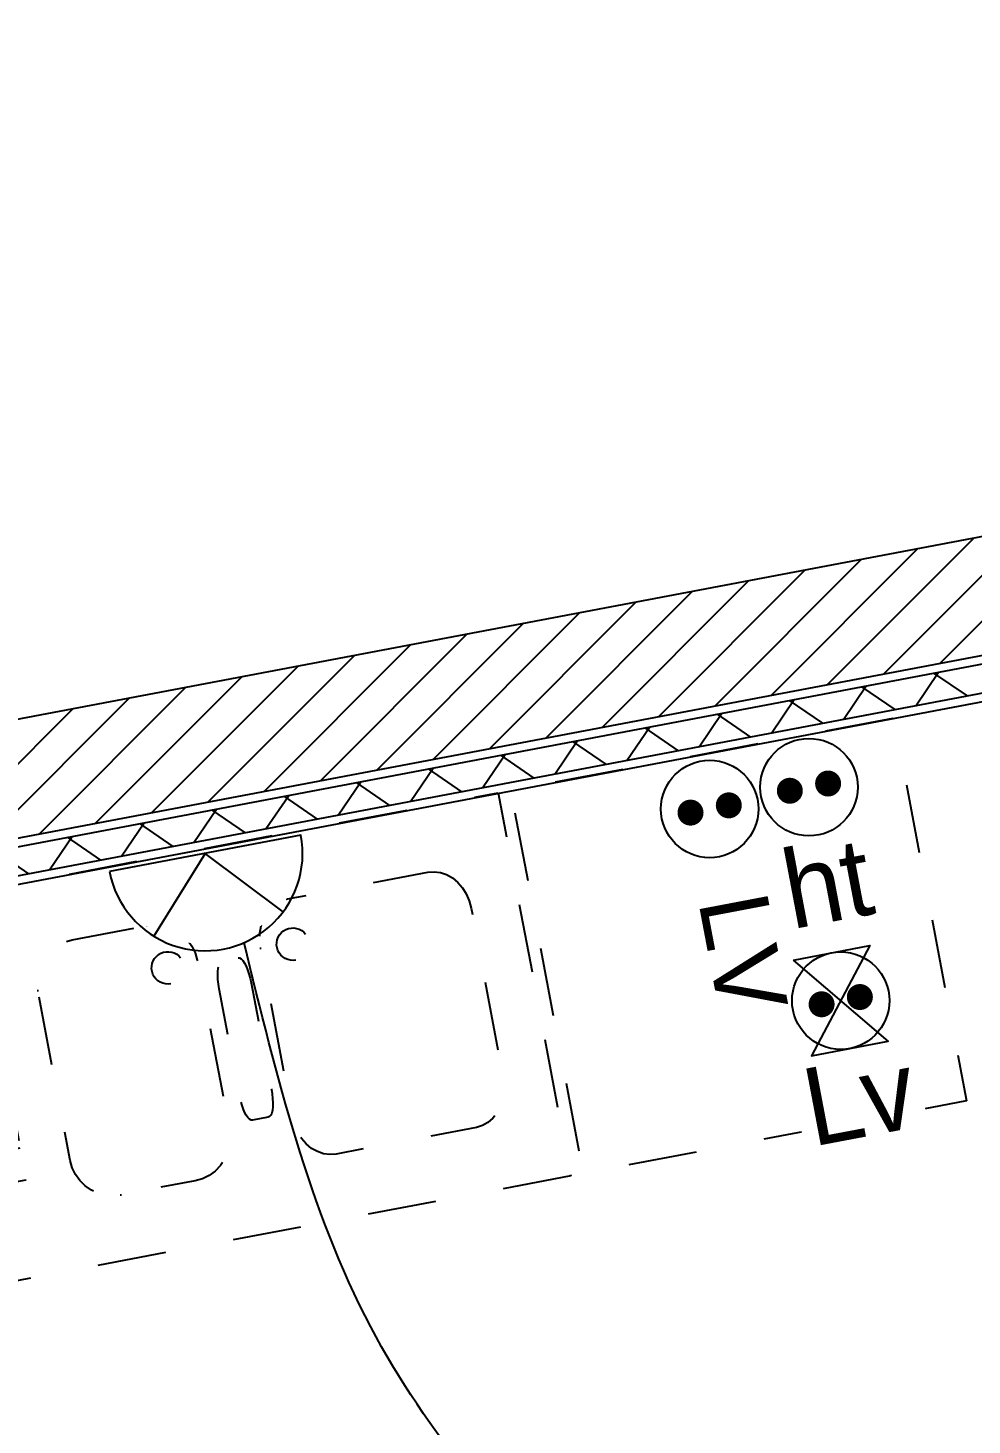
# Model space of a CAD drawing. Header units: centimetres. Extents: x 197412 to 267601, y -375791 to -305433.
# Drawn here: x 215134 to 216588, y -360807 to -358657 of the extents above; entities that cross this region are included whole.
import ezdxf

# ---------------------------------------------------------------- set-up
doc = ezdxf.new("R2010")
doc.units = ezdxf.units.CM
doc.linetypes.add('Style de ligne -1', pattern=[0.41664, 0.20828, -0.20836])
doc.layers.add('3-BAT C-Niveau 0', color=250, linetype='Continuous')
doc.layers.add('prlm-EAU-EF', color=161, linetype='Continuous')
doc.layers.add('prlm-ELEC-CFO', color=1, linetype='Continuous', lineweight=25)
doc.styles.add('Geneva', font='arial.ttf')
doc.styles.add('prlm-elec-cfo', font='comic.ttf', dxfattribs={"height": 12})

# ---------------------------------------------------------------- blocks, each defined once
blk = doc.blocks.new('xi.LV')
at = {"color": 0, "lineweight": 5}
blk.add_wipeout([(-7.5, -7.5), (7.5, -7.5), (7.5, 7.5), (-7.5, 7.5)], dxfattribs=at).dxf.layer = 'prlm-ELEC-CFO'
at = {"layer": 'prlm-ELEC-CFO', "color": 0, "linetype": 'ByBlock', "lineweight": 5, "const_width": 2}
for points in [[(-4, 0, 1), (-2, 0, 1)], [(2, 0, 1), (4, 0, 1)]]:
    blk.add_lwpolyline(points, format="xyb", close=True, dxfattribs=at)
at = {"layer": 'prlm-ELEC-CFO', "color": 0, "linetype": 'ByBlock', "lineweight": -2}
blk.add_circle((0, 0), 7.5, dxfattribs=at)
blk = doc.blocks.new('xi.PCHT')
at = {"color": 0, "lineweight": 5}
blk.add_wipeout([(-7.5, -7.5), (7.5, -7.5), (7.5, 7.5), (-7.5, 7.5)], dxfattribs=at).dxf.layer = 'prlm-ELEC-CFO'
at = {"layer": 'prlm-ELEC-CFO', "color": 0, "linetype": 'ByBlock', "lineweight": 5, "const_width": 2}
for points in [[(-4, 0, 1), (-2, 0, 1)], [(2, 0, 1), (4, 0, 1)]]:
    blk.add_lwpolyline(points, format="xyb", close=True, dxfattribs=at)
at = {"layer": 'prlm-ELEC-CFO', "color": 0, "linetype": 'ByBlock', "lineweight": -2}
blk.add_circle((0, 0), 7.5, dxfattribs=at)
blk = doc.blocks.new('xi.ECAP')
at = {"color": 0}
blk.add_wipeout([(-15, 0), (-10.13, 11.06), (0, 15), (10.13, 11.06), (15, 0)], dxfattribs=at).dxf.layer = 'prlm-ELEC-CFO'
at = {"layer": 'prlm-ELEC-CFO', "color": 0, "linetype": 'ByBlock', "lineweight": -2, "flags": 128}
blk.add_lwpolyline([(15, 0, 1), (-15, 0)], format="xyb", close=True, dxfattribs=at)
at = {"layer": 'prlm-ELEC-CFO', "color": 0}
blk.add_lwpolyline([(-10.13, 11.06), (0, 0), (10.13, 11.06)], dxfattribs=at)
blk = doc.blocks.new('xi.LVrob')
at = {"layer": 'prlm-EAU-EF', "color": 0}
blk.add_lwpolyline([(-6, 7.5), (6, 7.5), (-6, -7.5), (6, -7.5)], close=True, dxfattribs=at)
blk = doc.blocks.new('Groupe-96-1')
at = {"linetype": 'Style de ligne -1', "ltscale": 50.8}
for p, q in [((13234.25, -48818.53), (13263.06, -48813.06)), ((13263.06, -48813.06), (13263.39, -48813)), ((13234.85, -48823.5), (13264.32, -48817.91)), ((13235.78, -48828.41), (13265.25, -48822.81)), ((13236.72, -48833.32), (13266.18, -48827.72)), ((13237.65, -48838.22), (13267.11, -48832.63)), ((13238.58, -48843.13), (13268.05, -48837.54)), ((13239.83, -48847.98), (13268.65, -48842.51)), ((13268.65, -48842.51), (13268.98, -48842.45))]:
    blk.add_line(p, q, dxfattribs=at)
at = {"linetype": 'Style de ligne -1', "ltscale": 50.8, "flags": 128}
blk.add_lwpolyline([(13256.85, -48809.16), (13257.84, -48809.08), (13258.85, -48809.23), (13259.83, -48809.61), (13260.78, -48810.19), (13261.64, -48810.97), (13262.4, -48811.92), (13263.04, -48812.99), (13263.52, -48814.19), (13263.85, -48815.45), (13268.51, -48839.99), (13268.67, -48841.29), (13268.66, -48842.58), (13268.45, -48843.82), (13268.09, -48844.97), (13267.58, -48846.02), (13266.91, -48846.91), (13266.13, -48847.61), (13265.25, -48848.13), (13264.3, -48848.42), (13246.05, -48851.88), (13245.06, -48851.96), (13244.05, -48851.8), (13243.07, -48851.43), (13242.12, -48850.85), (13241.26, -48850.07), (13240.5, -48849.12), (13239.86, -48848.04), (13239.38, -48846.84), (13239.05, -48845.59), (13234.39, -48821.05), (13234.23, -48819.75), (13234.24, -48818.46), (13234.44, -48817.22), (13234.8, -48816.06), (13235.32, -48815.02), (13235.98, -48814.13), (13236.77, -48813.42), (13237.65, -48812.91), (13238.6, -48812.62), (13256.85, -48809.16)], close=True, dxfattribs=at)
blk = doc.blocks.new('Groupe-97-1')
at = {"linetype": 'Style de ligne -1', "ltscale": 50.8, "flags": 128}
for points in [[(13352.79, -48841.85), (13234.89, -48864.17), (13223.72, -48805.22), (13341.63, -48782.89)], [(13330.82, -48795.12), (13331.78, -48795.04), (13332.74, -48795.16), (13333.69, -48795.48), (13334.59, -48795.99), (13335.4, -48796.67), (13336.12, -48797.5), (13336.72, -48798.46), (13337.17, -48799.51), (13337.47, -48800.64), (13342.43, -48826.81), (13342.57, -48827.96), (13342.53, -48829.11), (13342.33, -48830.22), (13341.97, -48831.26), (13341.46, -48832.19), (13340.81, -48832.99), (13340.04, -48833.64), (13339.19, -48834.1), (13338.27, -48834.38), (13316.67, -48838.48), (13316.67, -48838.48), (13315.71, -48838.56), (13314.74, -48838.44), (13313.79, -48838.12), (13312.9, -48837.61), (13312.08, -48836.93), (13311.36, -48836.1), (13310.77, -48835.13), (13310.32, -48834.08), (13310.02, -48832.96), (13305.05, -48806.79), (13305.05, -48806.79), (13304.92, -48805.63), (13304.95, -48804.49), (13305.15, -48803.37), (13305.52, -48802.34), (13306.03, -48801.41), (13306.67, -48800.6), (13307.44, -48799.96), (13308.29, -48799.49), (13309.21, -48799.22), (13330.82, -48795.12)], [(13287.51, -48803.34), (13288.66, -48803.22), (13289.82, -48803.3), (13290.95, -48803.59), (13292.01, -48804.07), (13292.97, -48804.72), (13293.8, -48805.53), (13294.48, -48806.48), (13294.99, -48807.52), (13295.3, -48808.64), (13300.27, -48834.81), (13300.39, -48835.97), (13300.3, -48837.12), (13300.02, -48838.25), (13299.53, -48839.31), (13298.88, -48840.27), (13298.07, -48841.1), (13297.12, -48841.78), (13296.08, -48842.29), (13294.96, -48842.6), (13283.51, -48844.77), (13283.51, -48844.77), (13282.35, -48844.89), (13281.19, -48844.81), (13280.06, -48844.52), (13279, -48844.04), (13278.04, -48843.39), (13277.21, -48842.58), (13276.53, -48841.63), (13276.03, -48840.59), (13275.71, -48839.47), (13270.74, -48813.3), (13270.74, -48813.3), (13270.63, -48812.14), (13270.71, -48810.99), (13271, -48809.86), (13271.48, -48808.8), (13272.13, -48807.84), (13272.94, -48807.01), (13273.89, -48806.33), (13274.93, -48805.82), (13276.05, -48805.51), (13287.51, -48803.34)], [(13310.49, -48808.65), (13310.06, -48808.68), (13309.64, -48808.66), (13309.23, -48808.56), (13308.84, -48808.39), (13308.48, -48808.16), (13308.17, -48807.88), (13307.91, -48807.54), (13307.71, -48807.16), (13307.58, -48806.75), (13307.52, -48806.34), (13307.53, -48805.92), (13307.61, -48805.5), (13307.76, -48805.1), (13307.98, -48804.74), (13308.25, -48804.41), (13308.58, -48804.14), (13308.94, -48803.93), (13309.34, -48803.78), (13309.76, -48803.7), (13310.18, -48803.69), (13310.6, -48803.75), (13311, -48803.89), (13311.38, -48804.08), (13311.72, -48804.34), (13312, -48804.66), (13312.23, -48805.01), (13312.4, -48805.4), (13312.49, -48805.82), (13312.52, -48806.24), (13312.48, -48806.66), (13312.36, -48807.07), (13312.18, -48807.45), (13311.93, -48807.79), (13311.64, -48808.1), (13311.29, -48808.34), (13310.9, -48808.52)], [(13291.24, -48812.3), (13290.81, -48812.34), (13290.39, -48812.31), (13289.98, -48812.21), (13289.59, -48812.04), (13289.24, -48811.81), (13288.92, -48811.53), (13288.67, -48811.19), (13288.47, -48810.82), (13288.34, -48810.41), (13288.27, -48809.99), (13288.29, -48809.57), (13288.36, -48809.15), (13288.51, -48808.75), (13288.73, -48808.39), (13289, -48808.06), (13289.33, -48807.79), (13289.7, -48807.58), (13290.09, -48807.43), (13290.51, -48807.35), (13290.93, -48807.34), (13291.36, -48807.4), (13291.76, -48807.54), (13292.13, -48807.74), (13292.47, -48808), (13292.75, -48808.31), (13292.99, -48808.66), (13293.15, -48809.05), (13293.25, -48809.47), (13293.28, -48809.89), (13293.23, -48810.31), (13293.12, -48810.72), (13292.93, -48811.1), (13292.69, -48811.45), (13292.39, -48811.75), (13292.04, -48812), (13291.66, -48812.18)], [(13301.58, -48808.29), (13301.81, -48808.31), (13302.05, -48808.46), (13302.31, -48808.71), (13302.56, -48809.09), (13302.81, -48809.56), (13303.04, -48810.12), (13303.25, -48810.74), (13303.44, -48811.42), (13303.59, -48812.12), (13306.71, -48828.53), (13306.82, -48829.24), (13306.9, -48829.94), (13306.93, -48830.6), (13306.91, -48831.2), (13306.86, -48831.73), (13306.76, -48832.17), (13306.62, -48832.51), (13306.44, -48832.73), (13306.24, -48832.83), (13303.81, -48833.29), (13303.81, -48833.29), (13303.58, -48833.27), (13303.34, -48833.13), (13303.08, -48832.87), (13302.83, -48832.49), (13302.58, -48832.02), (13302.35, -48831.46), (13302.14, -48830.84), (13301.95, -48830.17), (13301.8, -48829.46), (13298.68, -48813.05), (13298.68, -48813.05), (13298.57, -48812.34), (13298.49, -48811.64), (13298.46, -48810.99), (13298.48, -48810.39), (13298.53, -48809.86), (13298.63, -48809.41), (13298.77, -48809.08), (13298.95, -48808.85), (13299.15, -48808.75), (13301.58, -48808.29)]]:
    blk.add_lwpolyline(points, close=True, dxfattribs=at)
blk.add_blockref('Groupe-96-1', (0, 0))
blk = doc.blocks.new('Groupe-98-1')
at = {"linetype": 'Style de ligne -1', "ltscale": 50.8, "flags": 128}
blk.add_lwpolyline([(13413.71, -48830.31), (13354.76, -48841.47), (13343.59, -48782.52), (13402.55, -48771.36)], close=True, dxfattribs=at)
at = {"insert": (13384.59, -48806.54), "char_height": 10.657, "attachment_point": 2, "rotation": 280.7475, "line_spacing_factor": 1.060906, "style": 'Geneva'}
blk.add_mtext('LV', dxfattribs=at)

msp = doc.modelspace()

# ---------------------------------------------------------------- hatches: boundary and pattern name
at = {"linetype": 'Continuous'}
h = msp.add_hatch(dxfattribs=at)
h.set_pattern_fill('02_ISOLANT', color=256, scale=10, angle=10.7236, style=0, pattern_type=2)
h.set_pattern_definition([(55.723595, (82441.66, 127994.64), (-66.106423, 45.054865), []), (145.723595, (82441.66, 127994.64), (45.054865, 66.106423), [])])
h.paths.add_polyline_path([(214037.7, -360121.9), (214045.9, -360165.1), (217075.6, -359591.4), (217098.3, -359542.3)])
at = {"layer": '3-BAT C-Niveau 0'}
h = msp.add_hatch(dxfattribs=at)
h.set_pattern_fill('MURS MACONNERIE-2', color=256, scale=10, style=0, pattern_type=2)
h.set_pattern_definition([(45, (82627.55, 127994.637), (-31.2347524, 39.0434405), [])])
h.paths.add_polyline_path([(213899.8, -359951.6), (213933.2, -360128.4), (220768.5, -358834), (220735, -358657.1)])

# ---------------------------------------------------------------- linework, layer by layer
at = {"linetype": 'Continuous'}
for p, q in [((214035.2, -360109.1), (217105, -359527.8)), ((214037.7, -360121.9), (217098.3, -359542.3)), ((214037.7, -360121.9), (217098.3, -359542.3)), ((214045.9, -360165.1), (217075.6, -359591.4)), ((214045.9, -360165.1), (217075.6, -359591.4))]:
    msp.add_line(p, q, dxfattribs=at)
at = {"linetype": 'Continuous', "lineweight": 25}
for p, q in [((214035.2, -360109.1), (217105, -359527.8)), ((214048.3, -360177.9), (217068.9, -359605.9))]:
    msp.add_line(p, q, dxfattribs=at)
at = {"layer": '3-BAT C-Niveau 0'}
for p, q in [((213899.8, -359951.6), (220735, -358657.1)), ((213899.8, -359951.6), (220735, -358657.1)), ((213933.2, -360128.4), (220768.5, -358834)), ((213933.2, -360128.4), (220768.5, -358834))]:
    msp.add_line(p, q, dxfattribs=at)

# ---------------------------------------------------------------- block references
at = {"xscale": 10, "yscale": 10, "zscale": 10}
for name in ['Groupe-98-1', 'Groupe-97-1']:
    msp.add_blockref(name, (82441.7, 127994.6), dxfattribs=at)

# ---------------------------------------------------------------- next in the draw order: texts
at = {"layer": 'prlm-ELEC-CFO', "insert": (216413.9, -360304.3), "char_height": 120, "attachment_point": 5, "rotation": 10.7236, "line_spacing_factor": 0.8, "style": 'prlm-elec-cfo', "bg_fill": 3, "box_fill_scale": 1.1, "bg_fill_color": 256, "bg_fill_transparency": 0}
msp.add_mtext('Lv', dxfattribs=at)

# ---------------------------------------------------------------- next in the draw order: block references
at = {"layer": 'prlm-ELEC-CFO', "xscale": 10, "yscale": 10, "zscale": 10, "rotation": 10.72360141139323}
msp.add_blockref('xi.LV', (216385.4, -360154.2), dxfattribs=at)

# ---------------------------------------------------------------- next in the draw order: block references
at = {"layer": 'prlm-EAU-EF', "xscale": 10, "yscale": 10, "zscale": 10, "rotation": 10.72360141139323}
msp.add_blockref('xi.LVrob', (216385.4, -360154.2), dxfattribs=at)

# ---------------------------------------------------------------- next in the draw order: texts
at = {"layer": 'prlm-ELEC-CFO', "insert": (216364.6, -359973.8), "char_height": 120, "attachment_point": 5, "rotation": 10.7236, "line_spacing_factor": 0.8, "style": 'prlm-elec-cfo', "bg_fill": 3, "box_fill_scale": 1.1, "bg_fill_color": 256, "bg_fill_transparency": 0}
msp.add_mtext('ht', dxfattribs=at)

# ---------------------------------------------------------------- next in the draw order: linework, layer by layer
at = {"layer": 'prlm-ELEC-CFO'}
msp.add_spline([(217344.8, -361763.4), (216489.3, -361414.4), (215662, -360656.4), (215466.8, -360065)], degree=3, dxfattribs=at)

# ---------------------------------------------------------------- next in the draw order: block references
at = {"layer": 'prlm-ELEC-CFO', "xscale": 10, "yscale": 10, "zscale": 10, "rotation": 10.72360141139323}
msp.add_blockref('xi.PCHT', (216336.5, -359825.6), dxfattribs=at)

# ---------------------------------------------------------------- next in the draw order: block references
at = {"layer": 'prlm-ELEC-CFO', "xscale": 10, "yscale": 10, "zscale": 10}
for name, p, rotation in [('xi.PCHT', (216183.6, -359859.2), 10.72360141139323), ('xi.ECAP', (215406.9, -359927.5), 190.7236014113936)]:
    msp.add_blockref(name, p, dxfattribs=dict(at, rotation=rotation))

# ---------------------------------------------------------------- next in the draw order: texts
at = {"layer": 'prlm-EAU-EF', "insert": (216413.9, -360304.3), "char_height": 120, "attachment_point": 5, "rotation": 10.7236, "line_spacing_factor": 0.8, "style": 'prlm-elec-cfo', "bg_fill": 3, "box_fill_scale": 1.1, "bg_fill_color": 256, "bg_fill_transparency": 0}
msp.add_mtext('Lv', dxfattribs=at)

doc.saveas('drawing.dxf')
